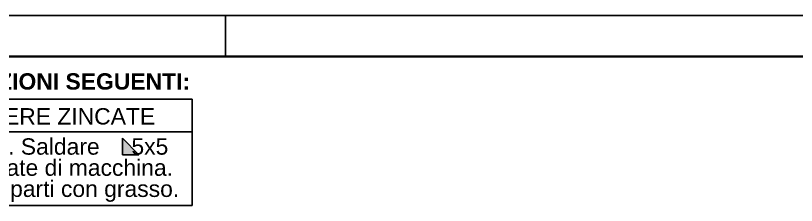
# Model space of a CAD drawing. Header units: millimetres. Extents: x 0 to 11880, y 0 to 8400.
# Drawn here: x 3688 to 5595, y 7836 to 8300 of the extents above; entities that cross this region are included whole.
import ezdxf

# ---------------------------------------------------------------- set-up
doc = ezdxf.new("R2010")
doc.units = ezdxf.units.MM
doc.header["$LTSCALE"] = 20
for name, color, linetype in [('LOGO', 150, 'Continuous'), ('SQUADRATURA', 7, 'Continuous'), ('TABELLE', 7, 'Continuous'), ('TESTI_CARTIGLIO', 7, 'Continuous')]:
    doc.layers.add(name, color=color, linetype=linetype)
doc.styles.add('SLDTEXTSTYLE2', font='arialbd.ttf')
doc.styles.add('SLDTEXTSTYLE3', font='arial.ttf')

# ---------------------------------------------------------------- blocks, each defined once
blk = doc.blocks.new('SW_NOTE_0')
at = {"layer": 'LOGO', "color": 0, "char_height": 40, "attachment_point": 3, "style": 'SLDTEXTSTYLE3'}
for s, insert in [('Procedimento di saldatura qualificato in accordo alle norme UNI EN 287-288-25817. Preparazione delle parti secondo normativa. Saldare     5x5 ', (3657.7, 51.6)), ('e come da disegno. La verniciatura va preceduta da una prima mano di sottofondo antiossido. Non verniciare le superfici lavorate di macchina. ', (3669.2, -0.1)), ('Ricoprire dette parti con grasso.', (3684.3, -51.8))]:
    blk.add_mtext(s, dxfattribs=dict(at, insert=insert))
blk = doc.blocks.new('Note generali')
at = {"linetype": 'Continuous'}
blk.add_hatch(color=7, dxfattribs=at).paths.add_polyline_path([(4050.4, 364.9), (4090.4, 364.9), (4050.4, 404.9)], flags=0)
at = {"layer": 'TESTI_CARTIGLIO'}
for p, q in [((4220.9, 500.8), (420.9, 500.8)), ((420.9, 500.8), (420.9, 420.8)), ((4220.9, 420.8), (4220.9, 500.8)), ((4220.9, 420.8), (420.9, 420.8)), ((420.9, 420.8), (420.9, 240.8)), ((4220.9, 240.8), (4220.9, 420.8)), ((4050.4, 404.9), (4050.4, 364.9)), ((4090.4, 364.9), (4050.4, 404.9)), ((4050.4, 364.9), (4090.4, 364.9)), ((420.9, 240.8), (4220.9, 240.8))]:
    blk.add_line(p, q, dxfattribs=at)
at = {"layer": 'LOGO', "color": 150, "true_color": 0x0093ff}
blk.add_blockref('SW_NOTE_0', (505, 353.3), dxfattribs=at)
at = {"layer": 'LOGO', "char_height": 40, "attachment_point": 3}
for s, insert, style in [('QUANDO NON ESPLICITAMENTE INDICATO, ATTENERSI ALLE INDICAZIONI SEGUENTI:', (4215.8, 564.1), 'SLDTEXTSTYLE2'), ('I MATERIALI PER BULLONI DOVRANNO ESSERE: VITI Cl.8.8 - DADI Cl.8.8; VITI, DADI E RONDELLE DOVRANNO ESSERE ZINCATE', (4130.7, 478.7), 'SLDTEXTSTYLE3')]:
    blk.add_mtext(s, dxfattribs=dict(at, insert=insert, style=style))

msp = doc.modelspace()

# ---------------------------------------------------------------- linework, layer by layer
at = {"layer": 'SQUADRATURA', "linetype": 'Continuous', "lineweight": 25}
msp.add_line((100, 8300), (11780, 8300), dxfattribs=at)
at = {"layer": 'SQUADRATURA', "linetype": 'Continuous', "lineweight": 35}
msp.add_line((200, 8200), (11680, 8200), dxfattribs=at)
at = {"layer": 'TABELLE', "linetype": 'Continuous'}
msp.add_line((4200, 8300), (4200, 8200), dxfattribs=at)

# ---------------------------------------------------------------- block references
at = {"layer": 'TESTI_CARTIGLIO'}
msp.add_blockref('Note generali', (-102.21, 7594.86), dxfattribs=at)

doc.saveas('drawing.dxf')
